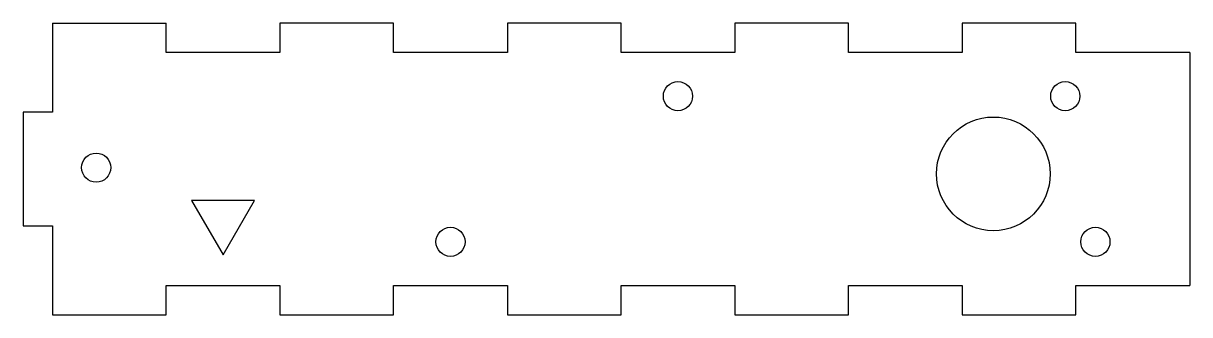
# Model space of a CAD drawing. Extents: x -56 to 64, y -240 to -210.
import ezdxf

# ---------------------------------------------------------------- set-up
doc = ezdxf.new("R2010")
doc.units = 0
doc.layers.add('VISIBLE', color=7, linetype='CONTINUOUS')

msp = doc.modelspace()

# ---------------------------------------------------------------- linework, layer by layer
at = {"layer": 'VISIBLE'}
for p, q in [((-53.05, -209.52), (-41.35, -209.52)), ((-53.05, -209.52), (-53.05, -218.67)), ((-41.35, -212.52), (-41.35, -209.52)), ((-17.95, -209.52), (-29.65, -209.52)), ((-29.65, -209.52), (-29.65, -212.52)), ((-17.95, -212.52), (-17.95, -209.52)), ((5.45, -209.52), (-6.25, -209.52)), ((-6.25, -209.52), (-6.25, -212.52)), ((5.45, -212.52), (5.45, -209.52)), ((28.85, -209.52), (17.15, -209.52)), ((17.15, -209.52), (17.15, -212.52)), ((28.85, -212.52), (28.85, -209.52)), ((52.25, -209.52), (40.55, -209.52)), ((40.55, -209.52), (40.55, -212.52)), ((52.25, -212.52), (52.25, -209.52)), ((-29.65, -212.52), (-41.35, -212.52)), ((-6.25, -212.52), (-17.95, -212.52)), ((17.15, -212.52), (5.45, -212.52)), ((40.55, -212.52), (28.85, -212.52)), ((63.95, -212.52), (52.25, -212.52)), ((63.95, -212.52), (63.95, -236.52)), ((-53.05, -218.67), (-56.05, -218.67)), ((-56.05, -218.67), (-56.05, -230.37)), ((-38.75, -227.75), (-35.5, -233.37)), ((-32.25, -227.75), (-38.75, -227.75)), ((-35.5, -233.37), (-32.25, -227.75)), ((-56.05, -230.37), (-53.05, -230.37)), ((-53.05, -230.37), (-53.05, -239.52)), ((-41.35, -236.52), (-29.65, -236.52)), ((-41.35, -239.52), (-41.35, -236.52)), ((-29.65, -236.52), (-29.65, -239.52)), ((-17.95, -239.52), (-17.95, -236.52)), ((-17.95, -236.52), (-6.25, -236.52)), ((-6.25, -236.52), (-6.25, -239.52)), ((5.45, -239.52), (5.45, -236.52)), ((5.45, -236.52), (17.15, -236.52)), ((17.15, -236.52), (17.15, -239.52)), ((28.85, -239.52), (28.85, -236.52)), ((28.85, -236.52), (40.55, -236.52)), ((40.55, -236.52), (40.55, -239.52)), ((52.25, -239.52), (52.25, -236.52)), ((52.25, -236.52), (63.95, -236.52)), ((-53.05, -239.52), (-41.35, -239.52)), ((-29.65, -239.52), (-17.95, -239.52)), ((-6.25, -239.52), (5.45, -239.52)), ((17.15, -239.52), (28.85, -239.52)), ((40.55, -239.52), (52.25, -239.52))]:
    msp.add_line(p, q, dxfattribs=at)
for centre, radius in [((11.3, -217.02), 1.5), ((51.15, -217.02), 1.5), ((43.75, -225.02), 5.85), ((-48.55, -224.38), 1.5), ((-12.1, -232.02), 1.5), ((54.25, -232.02), 1.5)]:
    msp.add_circle(centre, radius, dxfattribs=at)

doc.saveas('drawing.dxf')
